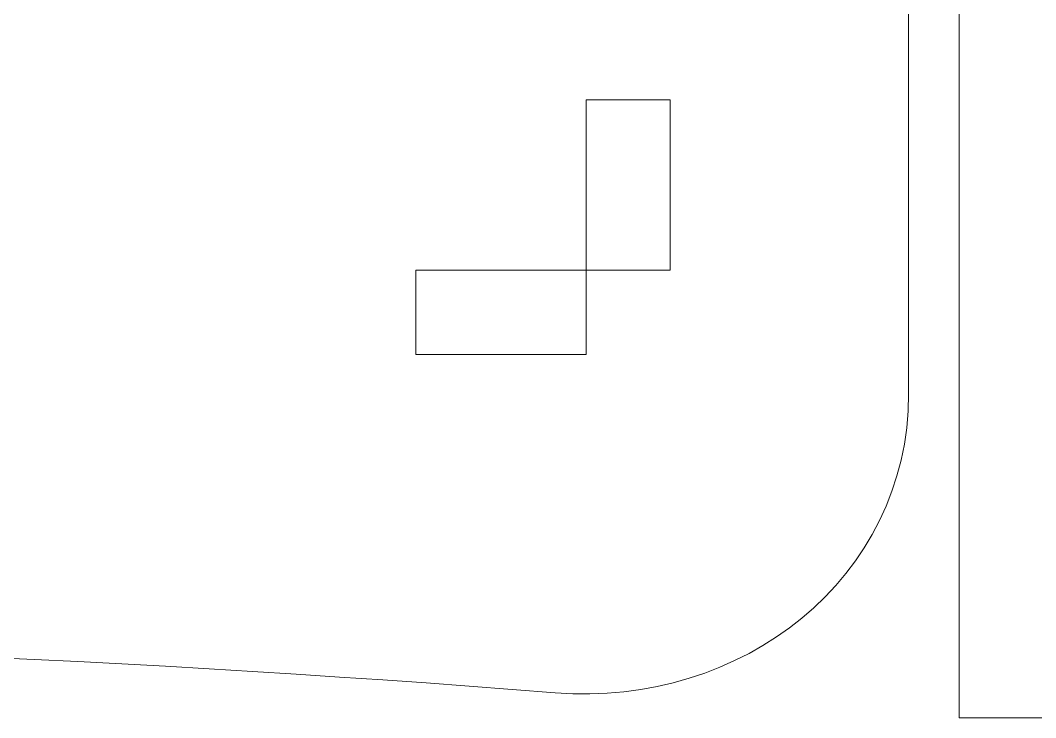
# Model space of a CAD drawing. Header units: centimetres. Extents: x -37.1 to 36.5, y -29.2 to 24.8.
# Drawn here: x 13.25 to 19.21, y -22.95 to -18.86 of the extents above; entities that cross this region are included whole.
import ezdxf

# ---------------------------------------------------------------- set-up
doc = ezdxf.new("R2010")
doc.units = ezdxf.units.CM
doc.header["$MEASUREMENT"] = 0
doc.layers.add('layer 1', color=7, linetype='Continuous')

msp = doc.modelspace()

# ---------------------------------------------------------------- linework, layer by layer
at = {"layer": 'layer 1', "color": 30, "lineweight": 20}
msp.add_open_spline([(18.75874, -7.47487), (18.75874, -7.47487), (35.55875, -7.47487), (35.55875, -7.47487), (35.55875, -7.47487), (35.55875, -12.97741), (35.55875, -17.55713), (35.55875, -22.95008), (35.55875, -22.95008), (35.55875, -22.95008), (18.75874, -22.95008), (18.75874, -22.95008), (18.75874, -22.95008), (18.75874, -17.55713), (18.75874, -12.97741), (18.75874, -7.47487)], degree=3, knots=[0, 0, 0, 0, 0.25, 0.25, 0.25, 0.25, 0.5, 0.5, 0.5, 0.5, 0.75, 0.75, 0.75, 0.75, 1, 1, 1, 1], dxfattribs=at)
at = {"layer": 'layer 1', "color": 142, "lineweight": 20}
for points, knots in [([(10.66073, -9.29549), (10.66073, -9.29549), (10.66073, -8.70732), (10.66073, -8.70732), (10.66073, -8.70732), (10.66073, -8.70732), (5.66479, -8.70732), (5.66479, -8.70732), (5.66479, -8.70732), (5.66479, -8.70732), (5.66479, -9.29549), (5.66479, -9.29549), (5.66479, -9.29549), (5.66479, -9.29549), (-0.23757, -9.29549), (-0.23757, -9.29549), (-0.23757, -9.29549), (-0.23757, -10.62108), (-0.23757, -9.16083), (-0.23757, -10.45568), (-0.23757, -10.45568), (-0.23757, -10.45568), (-0.73757, -10.45568), (-0.73757, -10.45568), (-0.73757, -10.45568), (-0.73757, -10.45568), (-0.73757, -9.33056), (-0.73757, -9.33056), (-0.73757, -9.33056), (-1.46954, -9.33056), (-2.13757, -9.94675), (-2.13757, -10.53856), (-2.13757, -10.53856), (-2.13757, -10.53856), (-2.13757, -21.04934), (-2.13757, -21.04934), (-2.13757, -21.04934), (-2.13757, -22.24238), (-1.25217, -22.89131), (-0.13989, -22.80402), (-0.13989, -22.80402), (5.23581, -22.38213), (11.0115, -22.37456), (16.38717, -22.80402), (16.38717, -22.80402), (17.48225, -22.8915), (18.46223, -22.13255), (18.46223, -21.04934), (18.46223, -21.04934), (18.46223, -21.04934), (18.46223, -10.53856), (18.46223, -10.53856), (18.46223, -10.53856), (18.46223, -9.96866), (17.78093, -9.33897), (17.06243, -9.33056), (17.06243, -9.33056), (17.06243, -9.33056), (17.06243, -10.45568), (17.06243, -10.45568), (17.06243, -10.45568), (17.06243, -10.45568), (16.56243, -10.45568), (16.56243, -10.45568), (16.56243, -10.45568), (16.56243, -10.45568), (16.56243, -9.29549), (16.56243, -9.29549), (16.56243, -9.29549), (16.56243, -9.29549), (10.66073, -9.29549), (10.66073, -9.29549)], [0, 0, 0, 0, 0.0555556, 0.0555556, 0.0555556, 0.0555556, 0.1111111, 0.1111111, 0.1111111, 0.1111111, 0.1666667, 0.1666667, 0.1666667, 0.1666667, 0.2222222, 0.2222222, 0.2222222, 0.2222222, 0.2777778, 0.2777778, 0.2777778, 0.2777778, 0.3333333, 0.3333333, 0.3333333, 0.3333333, 0.3888889, 0.3888889, 0.3888889, 0.3888889, 0.4444444, 0.4444444, 0.4444444, 0.4444444, 0.5, 0.5, 0.5, 0.5, 0.5555556, 0.5555556, 0.5555556, 0.5555556, 0.6111111, 0.6111111, 0.6111111, 0.6111111, 0.6666667, 0.6666667, 0.6666667, 0.6666667, 0.7222222, 0.7222222, 0.7222222, 0.7222222, 0.7777778, 0.7777778, 0.7777778, 0.7777778, 0.8333333, 0.8333333, 0.8333333, 0.8333333, 0.8888889, 0.8888889, 0.8888889, 0.8888889, 0.9444444, 0.9444444, 0.9444444, 0.9444444, 1, 1, 1, 1]), ([(16.56793, -19.32425), (16.56793, -19.32425), (16.56793, -20.32425), (16.56793, -20.32425), (16.56793, -20.32425), (16.56793, -20.32425), (17.06256, -20.32425), (17.06256, -20.32425), (17.06256, -20.32425), (17.06256, -20.32425), (17.06256, -19.32425), (17.06256, -19.32425), (17.06256, -19.32425), (17.06256, -19.32425), (16.56793, -19.32425), (16.56793, -19.32425)], [0, 0, 0, 0, 0.25, 0.25, 0.25, 0.25, 0.5, 0.5, 0.5, 0.5, 0.75, 0.75, 0.75, 0.75, 1, 1, 1, 1]), ([(16.56793, -20.32425), (16.56793, -20.32425), (15.56793, -20.32425), (15.56793, -20.32425), (15.56793, -20.32425), (15.56793, -20.32425), (15.56793, -20.81888), (15.56793, -20.81888), (15.56793, -20.81888), (15.56793, -20.81888), (16.56793, -20.81888), (16.56793, -20.81888), (16.56793, -20.81888), (16.56793, -20.81888), (16.56793, -20.32425), (16.56793, -20.32425)], [0, 0, 0, 0, 0.25, 0.25, 0.25, 0.25, 0.5, 0.5, 0.5, 0.5, 0.75, 0.75, 0.75, 0.75, 1, 1, 1, 1])]:
    msp.add_open_spline(points, degree=3, knots=knots, dxfattribs=at)

doc.saveas('drawing.dxf')
